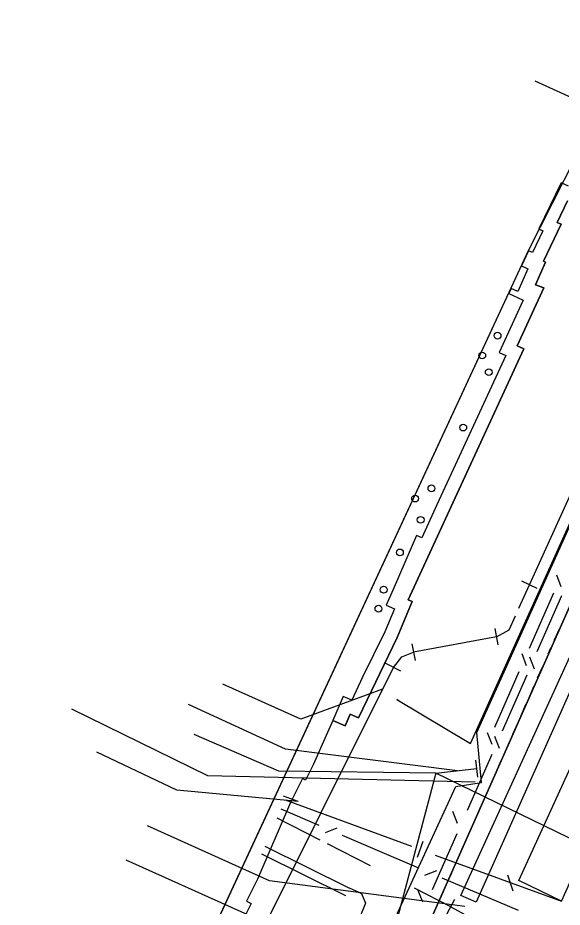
# Model space of a CAD drawing. Header units: metres. Extents: x 3206 to 3701, y 9896 to 11410.
# Drawn here: x 3521 to 3553.2, y 11235.1 to 11287.6 of the extents above; entities that cross this region are included whole.
import ezdxf

# ---------------------------------------------------------------- set-up
doc = ezdxf.new("R2010")
doc.units = ezdxf.units.M
for name, color, linetype in [('BOUNDARY', 7, 'Continuous'), ('CURB', 7, 'Continuous'), ('ELECTR_CABLE', 7, 'Continuous'), ('ELECTR_CABLE_COMM', 7, 'Continuous'), ('GROUND', 7, 'Continuous'), ('ROAD', 7, 'Continuous'), ('SIDEWALK_PATH', 7, 'Continuous'), ('WATER_PIPELINE', 7, 'Continuous')]:
    doc.layers.add(name, color=color, linetype=linetype)

# ---------------------------------------------------------------- blocks, each defined once
blk = doc.blocks.new('МОЖЖЕВЕЛЬНИК_СКАЛЬНЫЙ')
blk.add_circle((0, 0), 0.2)
blk = doc.blocks.new('БЕРЕЗА_ПОЛЕЗНАЯ')
blk.add_circle((0, 0), 0.2)

msp = doc.modelspace()

# ---------------------------------------------------------------- linework, layer by layer
at = {"layer": 'BOUNDARY'}
msp.add_lwpolyline([(3253.023, 9915.673), (3233.596, 10020.109), (3233.041, 10027.227), (3225.675, 10139.955), (3262.083, 10325.257), (3335.841, 10689.444), (3351.098, 10763.684), (3367.768, 10831.231), (3377.814, 10869.112), (3520.394, 11207.447), (3551.174, 11273.829), (3554.005, 11279.367), (3611.719, 11390.174), (3639.436, 11373.131), (3680.635, 11298.581), (3281.247, 9920.202)], close=True, dxfattribs=at)
at = {"layer": 'CURB'}
for points in [[(3552.984, 11251.48), (3552.709, 11250.872), (3552.677, 11250.8)], [(3552.476, 11250.342), (3552.326, 11250)], [(3551.983, 11249.219), (3551.699, 11248.572)], [(3551.498, 11248.114), (3551.215, 11247.468)], [(3551.014, 11247.01), (3550.73, 11246.363)], [(3550.529, 11245.905), (3550.245, 11245.259)], [(3550.044, 11244.801), (3549.76, 11244.154)], [(3549.559, 11243.696), (3549.275, 11243.049)], [(3549.074, 11242.592), (3548.788, 11241.946)], [(3548.585, 11241.489), (3548.299, 11240.843)], [(3548.097, 11240.386), (3547.811, 11239.74)], [(3547.608, 11239.283), (3547.322, 11238.637)], [(3547.12, 11238.18), (3546.833, 11237.534)], [(3546.631, 11237.077), (3546.345, 11236.431)], [(3546.142, 11235.974), (3545.949, 11235.538), (3545.856, 11235.329)]]:
    msp.add_lwpolyline(points, dxfattribs=at)
at = {"layer": 'ELECTR_CABLE'}
for points in [[(3543.499, 11247.263), (3543.409, 11247.329), (3547.752, 11244.728), (3559.189, 11270.064), (3562.132, 11276.798), (3560.189, 11277.271), (3562.332, 11277.022), (3570.499, 11295.174)], [(3562.096, 11277.943), (3556.154, 11281.731), (3551.572, 11283.827)], [(3536.071, 11216.122), (3536.071, 11216.122), (3536.071, 11216.122), (3536.071, 11216.122), (3536.132, 11216.15), (3535.293, 11217.053), (3535.503, 11218.124), (3536.453, 11219.936), (3539.535, 11226.205), (3546.892, 11242.187), (3548.407, 11242.415), (3548.141, 11245.375), (3558.227, 11267.777), (3562.03, 11276.332), (3560.205, 11277.148)], [(3551.24, 11254.09), (3558.805, 11270.712)], [(3551.695, 11253.883), (3550.785, 11254.297)], [(3550.616, 11252.711), (3551.24, 11254.09)], [(3549.29, 11251.03), (3550.04, 11251.44), (3550.409, 11252.256)], [(3549.29, 11251.03), (3544.4, 11250.11)], [(3549.198, 11251.521), (3549.382, 11250.539)], [(3544.308, 11250.601), (3544.492, 11249.619)], [(3543.21, 11249.22), (3543.7, 11249.84), (3544.4, 11250.11)], [(3543.658, 11248.997), (3542.762, 11249.443)], [(3534.68, 11232.09), (3543.21, 11249.22)], [(3542.573, 11247.941), (3537.749, 11246.165), (3533.144, 11248.227)], [(3537.6, 11241.291), (3530.425, 11241.965), (3525.717, 11244.21)], [(3537.6, 11241.291), (3536.727, 11241.624)], [(3538.884, 11239.023), (3536.355, 11240.313)], [(3535.631, 11238.662), (3540.587, 11236.204)], [(3541.858, 11237.506), (3539.329, 11238.796)], [(3535.43, 11238.203), (3540.391, 11235.744)], [(3540.592, 11236.202), (3541.163, 11235.945), (3541.323, 11235.862), (3541.562, 11235.306), (3541.275, 11234.575)], [(3546.596, 11235.089), (3544.45, 11236.184)], [(3546.356, 11234.65), (3546.836, 11235.528)], [(3546.596, 11235.089), (3552.388, 11231.922)]]:
    msp.add_lwpolyline(points, dxfattribs=at)
at = {"layer": 'ELECTR_CABLE_COMM'}
for points in [[(3553.118, 11253.965), (3552.846, 11254.663)], [(3551.24, 11250.348), (3552.68, 11253.627)], [(3551.701, 11250.155), (3553.156, 11253.466)], [(3551.074, 11249.312), (3550.802, 11250.01)], [(3551.535, 11249.119), (3551.263, 11249.817)], [(3549.196, 11245.694), (3550.636, 11248.974)], [(3549.643, 11245.469), (3551.098, 11248.781)], [(3546.985, 11243.108), (3536.84, 11244.388), (3531.118, 11247.035)], [(3548.041, 11242.445), (3532.257, 11242.821), (3524.233, 11246.741)], [(3545.721, 11242.964), (3536.45, 11243.088), (3531.448, 11245.252)], [(3549.03, 11244.659), (3548.758, 11245.357)], [(3549.477, 11244.434), (3549.205, 11245.132)], [(3547.585, 11240.784), (3549.04, 11244.096)], [(3548.186, 11242.742), (3548.072, 11243.736)], [(3545.721, 11242.964), (3548.129, 11243.239)], [(3545.721, 11242.964), (3541.914, 11228.648), (3535.602, 11217.444), (3535.565, 11217.377), (3536.304, 11216.036)], [(3570.02, 11231.14), (3545.721, 11242.964)], [(3538.835, 11239.88), (3536.587, 11240.843)], [(3546.986, 11240.005), (3546.714, 11240.704)], [(3539.872, 11239.724), (3539.177, 11239.446)], [(3544.713, 11237.37), (3542.266, 11238.411), (3540.214, 11239.29)], [(3545.527, 11236.099), (3546.982, 11239.411)], [(3540.85, 11231.936), (3534.625, 11234.607), (3527.446, 11237.837)], [(3545.751, 11237.216), (3545.056, 11236.936)], [(3550.594, 11234.867), (3546.093, 11236.782)], [(3544.942, 11235.352), (3544.67, 11236.051)]]:
    msp.add_lwpolyline(points, dxfattribs=at)
at = {"layer": 'GROUND'}
msp.add_lwpolyline([(3520.394, 11207.447), (3551.174, 11273.829), (3551.815, 11275.083), (3552.033, 11274.983), (3551.424, 11273.699), (3551.174, 11273.813), (3550.761, 11272.911), (3551.143, 11272.736), (3550.554, 11271.406), (3550.152, 11271.59), (3550.014, 11271.292), (3550.874, 11270.895), (3549.447, 11267.801), (3549.84, 11267.62), (3545.774, 11258.804), (3544.882, 11256.869), (3544.577, 11257.002), (3543.192, 11253.823), (3542.781, 11252.895), (3543.278, 11252.678), (3542.708, 11251.307), (3541.378, 11248.632), (3540.764, 11247.275), (3540.248, 11247.499), (3539.628, 11246.08), (3540.361, 11245.76), (3539.628, 11246.08), (3539.24, 11245.19), (3538.471, 11243.459), (3538.016, 11242.566), (3537.849, 11242.651), (3537.131, 11241.245), (3535.188, 11236.718), (3534.533, 11235.42), (3534.824, 11235.273), (3534.346, 11234.326)], dxfattribs=at)
at = {"layer": 'ROAD'}
msp.add_lwpolyline([(3614.888, 11389.689), (3554.144, 11253.986), (3513.548, 11162.514)], dxfattribs=at)
at = {"layer": 'SIDEWALK_PATH'}
for points in [[(3513.548, 11162.514), (3554.144, 11253.986), (3614.888, 11389.689)], [(3553.553, 11277.617), (3553.118, 11277.816), (3551.788, 11275.095), (3552.033, 11274.983), (3551.424, 11273.699), (3551.174, 11273.813), (3550.761, 11272.911), (3551.143, 11272.736), (3550.554, 11271.406), (3550.152, 11271.59), (3550.014, 11271.292), (3550.874, 11270.895), (3549.447, 11267.801), (3549.84, 11267.62), (3545.774, 11258.804), (3544.882, 11256.869), (3544.577, 11257.002), (3543.192, 11253.823), (3542.781, 11252.895), (3543.278, 11252.678), (3542.708, 11251.307), (3541.378, 11248.632), (3540.764, 11247.275), (3540.248, 11247.499), (3539.628, 11246.08), (3540.361, 11245.76), (3540.661, 11246.447), (3541.15, 11246.235), (3543.438, 11250.98), (3544.319, 11253.097), (3544.077, 11253.202), (3550.901, 11268.011), (3550.508, 11268.192), (3552.087, 11271.614), (3551.605, 11271.803), (3552.194, 11273.135), (3552.069, 11273.192), (3553.103, 11275.372), (3552.867, 11275.481), (3553.494, 11276.764)], [(3553.494, 11276.764), (3552.867, 11275.481), (3553.103, 11275.372), (3552.069, 11273.192), (3552.194, 11273.135), (3551.605, 11271.803), (3552.087, 11271.614), (3550.508, 11268.192), (3550.901, 11268.011), (3544.077, 11253.202), (3544.319, 11253.097), (3543.438, 11250.98), (3541.15, 11246.235), (3540.661, 11246.447), (3540.361, 11245.76), (3539.628, 11246.08), (3539.24, 11245.19), (3538.471, 11243.459), (3538.016, 11242.566), (3537.849, 11242.651), (3537.131, 11241.245), (3535.188, 11236.718), (3534.533, 11235.42), (3534.824, 11235.273), (3534.346, 11234.326)]]:
    msp.add_lwpolyline(points, dxfattribs=at)
at = {"layer": 'WATER_PIPELINE'}
for points in [[(3563.516, 11270.269), (3558.862, 11259.529), (3548.096, 11235.36), (3547.186, 11235.753), (3558.091, 11259.619), (3562.776, 11270.339)], [(3553.127, 11235.408), (3557.135, 11244.305)], [(3553.127, 11235.408), (3550.609, 11236.631), (3553.873, 11243.779)], [(3536.826, 11241.39), (3544.273, 11238.657)], [(3547.436, 11235.104), (3535.909, 11236.626), (3528.704, 11239.867)], [(3544.953, 11238.938), (3544.609, 11238.001)], [(3545.681, 11238.141), (3553.127, 11235.408)], [(3549.944, 11236.975), (3550.265, 11236.027)]]:
    msp.add_lwpolyline(points, dxfattribs=at)

# ---------------------------------------------------------------- block references
at = {"layer": 'BUSH'}
for p in [(3549.357, 11268.801), (3548.838, 11266.642), (3547.331, 11263.373), (3544.493, 11259.182), (3544.818, 11257.925), (3543.597, 11256.003), (3542.636, 11253.803), (3542.329, 11252.682)]:
    msp.add_blockref('МОЖЖЕВЕЛЬНИК_СКАЛЬНЫЙ', p, dxfattribs=at)
at = {"layer": 'TREE'}
for p in [(3548.454, 11267.626), (3545.455, 11259.784)]:
    msp.add_blockref('БЕРЕЗА_ПОЛЕЗНАЯ', p, dxfattribs=at)

doc.saveas('drawing.dxf')
